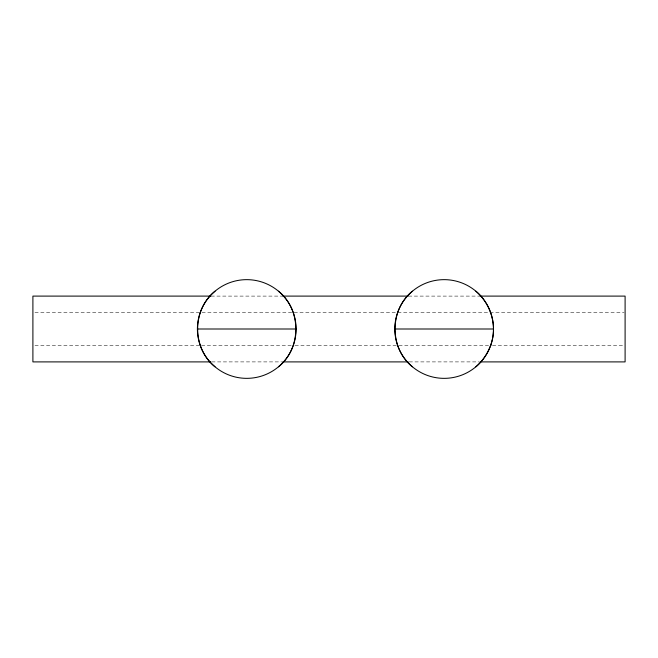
<?xml version="1.0" encoding="UTF-8"?>
<svg xmlns="http://www.w3.org/2000/svg" width="658" height="658" viewBox="0 0 658 658"><rect width="100%" height="100%" fill="white"/><g stroke="black" fill="none" stroke-linecap="round" stroke-linejoin="round"><path stroke-width="0.49" stroke-dasharray="3.29 2.47" d="M211.144 296.1L282.356 296.1M408.544 296.1L479.756 296.1M34.956 312.55L624.072 312.55M34.956 345.45L200.484 345.45M201.512 345.45L294.044 345.45M295.072 345.45L397.884 345.45M398.913 345.45L491.444 345.45M492.472 345.45L624.072 345.45M211.794 361.9L281.706 361.9M409.194 361.9L479.106 361.9"/><path stroke-width="0.99" d="M215.026 366.802C191.906 348.353 191.856 309.63 215.026 291.198M278.474 291.198C301.594 309.647 301.644 348.37 278.474 366.802M475.874 291.198C489.059 302.392 495.762 320.487 492.752 337.57A49.35 49.35 0 0 1 412.426 366.802C389.256 348.37 389.306 309.647 412.426 291.198M475.874 366.802C484.601 359.284 490.605 348.888 492.752 337.57A49.35 49.35 0 0 0 427.272 282.627A49.35 49.35 0 0 0 412.426 366.802M210.766 296.1L32.9 296.1L32.9 361.9L210.766 361.9M282.734 296.1L408.166 296.1M480.134 296.1L625.1 296.1L625.1 361.9L480.134 361.9M197.4 329L296.1 329A49.35 49.35 0 0 1 222.075 371.737A49.35 49.35 0 0 1 222.075 286.263A49.35 49.35 0 0 1 296.1 329M394.8 329L493.5 329M282.734 361.9L408.166 361.9"/></g></svg>
